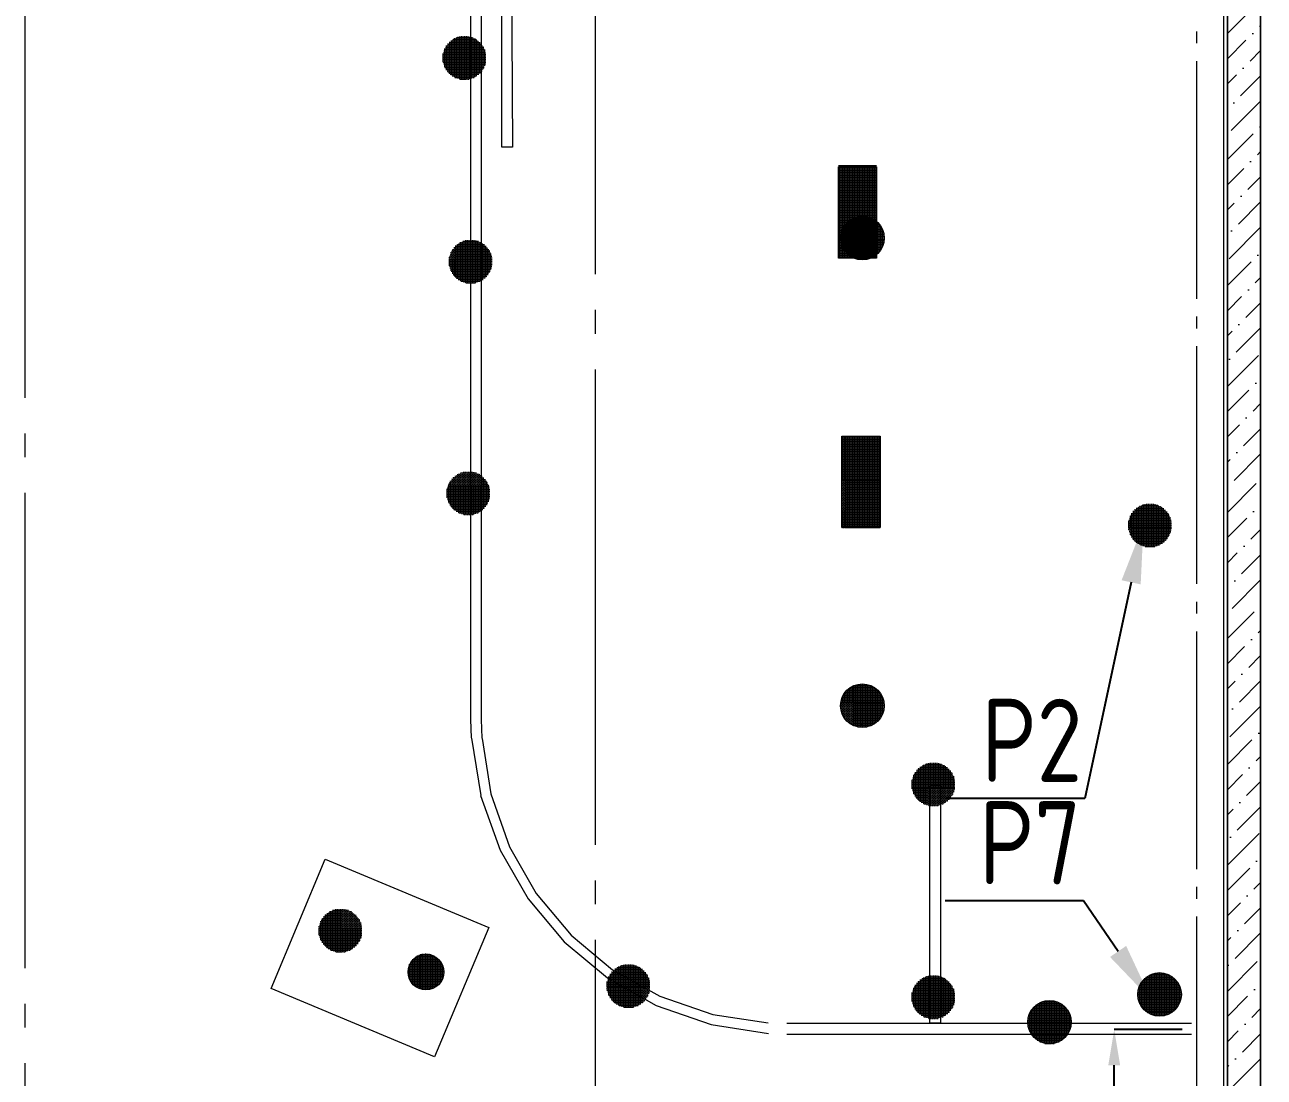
# Model space of a CAD drawing. Header units: millimetres. Extents: x -85420 to 1195317, y -69347 to 470418.
# Drawn here: x 451546 to 456761, y 60301 to 64729 of the extents above; entities that cross this region are included whole.
import ezdxf
from ezdxf import colors
from ezdxf.entities.mleader import LeaderData, LeaderLine
from ezdxf.math import Vec2, Vec3

# ---------------------------------------------------------------- set-up
doc = ezdxf.new("R2010")
doc.units = ezdxf.units.MM
for name, pattern in [('GOST2.303 6', [12, 8, -1.5, 1, -1.5]), ('ГОСТ 2.303 5', [24, 20, -1.5, 1, -1.5]), ('ГОСТ 2.303 6', [12, 8, -1.5, 1, -1.5]), ('осевая', [50.8, 31.75, -6.35, 6.35, -6.35])]:
    doc.linetypes.add(name, pattern=pattern)
for name, color, linetype, lineweight in [('!ФС_Ригели_балки', 251, 'ГОСТ 2.303 6', 15), ('+АР_Осевые линии', 252, 'GOST2.303 6', 9), ('+АР_Стены внутренние', 250, 'Continuous', 18), ('Rigging-Truss-Insert Points', 7, 'Continuous', 5), ('TRUSS LIGHT', 7, 'Continuous', 5)]:
    doc.layers.add(name, color=color, linetype=linetype, lineweight=lineweight)
doc.layers.add('ОСИ', color=7, linetype='осевая', lineweight=13, true_color=0x999999)
doc.styles.get("Standard").update_dxf_attribs({"font": 'GOST.TTF'})
doc.dimstyles.get("Standard").update_dxf_attribs({"dimtxt": 250, "dimasz": 150, "dimexe": 0.18, "dimexo": 0.0625, "dimgap": 20, "dimtad": 1, "dimdec": 0, "dimrnd": 5, "dimzin": 0, "dimdsep": 46, "dimtxsty": 'Standard', "dimcen": 0.09, "dimadec": 0, "dimazin": 0, "dimtfac": 1, "dimtdec": 0, "dimtofl": 0, "dimtmove": 0, "dimatfit": 3, "dimfxl": 1, "dimtolj": 1, "dimtzin": 0, "dimarcsym": 0})

# ---------------------------------------------------------------- blocks, each defined once
blk = doc.blocks.new('*U54')
at = {"linetype": 'ГОСТ 2.303 5', "ltscale": 50}
blk.add_lwpolyline([(11560, 710), (0, 710), (0, 0), (11560, 0)], close=True, dxfattribs=at)
blk = doc.blocks.new('Из_буфера30619')
at = {"rotation": 270}
blk.add_blockref('*U54', (14310, 0), dxfattribs=at)
blk = doc.blocks.new('A$C314F1C93')
at = {"layer": '+АР_Осевые линии', "linetype": 'ГОСТ 2.303 5', "lineweight": 0, "ltscale": 100}
for p, q in [((23540, 64752.7), (23540, -9752.2)), ((21140, 64233), (21140, -9232.6))]:
    blk.add_line(p, q, dxfattribs=at)
blk = doc.blocks.new('*D396')
at = {"color": 0, "lineweight": -2, "transparency": 16777216}
for p, q in [((456416.5, 60501.2), (456130.1, 60501.2)), ((456130.3, 59153.7), (456130.3, 60351.2)), ((456416.5, 59003.7), (456130.1, 59003.7))]:
    blk.add_line(p, q, dxfattribs=at)
at = {"color": 0, "transparency": 16777216}
for points in [[(456105.3, 60351.2), (456155.3, 60351.2), (456130.3, 60501.2)], [(456105.3, 59153.7), (456155.3, 59153.7), (456130.3, 59003.7)]]:
    blk.add_solid(points, dxfattribs=at)
at = {"layer": 'Defpoints', "color": 0, "transparency": 16777216}
for p in [(456130.3, 60501.2), (456416.6, 60501.2), (456416.6, 59003.7)]:
    blk.add_point(p, dxfattribs=at)
at = {"color": 0, "lineweight": 9, "transparency": 16777216, "insert": (455982.6, 59752.4), "char_height": 250, "attachment_point": 5, "rotation": 90}
blk.add_mtext('\\A1;1500', dxfattribs=at)
blk = doc.blocks.new('Truss Straight Prolyte H40V-200 387x387x2000_3d')
at = {"layer": 'Rigging-Truss-Insert Points'}
for p in [(0, 0), (2000, 0)]:
    blk.add_point(p, dxfattribs=at)
blk = doc.blocks.new('Truss-46')
at = {"layer": 'TRUSS LIGHT', "color": 7, "transparency": 33554687}
blk.add_blockref('Truss Straight Prolyte H40V-200 387x387x2000_3d', (0, 0), dxfattribs=at)
at = {"layer": 'TRUSS LIGHT', "color": 0, "flags": 1}
for tag in ['Position_Name', 'Location', 'Trim', 'Length', 'Total_Hung_Weight', 'Note', 'WH', 'WH-A', 'TE', 'TE-A', 'Model_Name', 'Manufacturer', 'Length', 'Width', 'Height', 'Weight_Imperial', 'Weight_Metric', 'Truss_Color', 'User_Field_1', 'User_Field_2', 'User_Field_3', 'User_Field_4', 'User_Field_5', 'User_Field_6']:
    blk.add_attdef(tag, (-11004, -194.5), '', height=0.18, dxfattribs=at)

msp = doc.modelspace()

# ---------------------------------------------------------------- block references
at = {"layer": 'ОСИ', "ltscale": 40}
msp.add_blockref('A$C314F1C93', (430406.4, 15326.4, 0), dxfattribs=at)

# ---------------------------------------------------------------- next in the draw order: hatches: boundary and pattern name
at = {"layer": '+АР_Стены внутренние', "lineweight": 0, "ltscale": 100}
h = msp.add_hatch(dxfattribs=at)
h.set_pattern_fill('БЕТОН И ИЗДЕЛИЯ ИЗ НЕГО', color=256, scale=30, style=0, pattern_type=2)
h.set_pattern_definition([(45, (0, 0), (39.774756, 145.840774), [187.5, -40.5, 0, -40.5])])
h.paths.add_polyline_path([(456746.4, 67681.4), (456746.4, 58726.4), (456606.4, 58726.4), (456606.4, 67681.4)], flags=0)
at = {"lineweight": 9}
h = msp.add_hatch(dxfattribs=at)
h.set_pattern_fill('ANGLE', color=1)
h.set_pattern_definition([(0, (-382364.513, -627796.4926), (0, 6.985), [5.08, -1.905]), (90, (-382364.513, -627796.4926), (-6.985, 4e-16), [5.08, -1.905])])
edge = h.paths.add_edge_path()
edge.add_arc((453396.6, 64590.2), 91.6, 0, 360)
h = msp.add_hatch(dxfattribs=at)
h.set_pattern_fill('ANGLE', color=3)
h.set_pattern_definition([(0, (-382980.601, -627050.365), (0, 6.985), [5.08, -1.905]), (90, (-382980.601, -627050.365), (-6.985, 4e-16), [5.08, -1.905])])
h.paths.add_polyline_path([(454970.6, 64136.9), (455130.7, 64136.9), (455130.7, 63751.5), (454970.6, 63751.5)])
h = msp.add_hatch(dxfattribs=at)
h.set_pattern_fill('ANGLE', color=1)
h.set_pattern_definition([(0, (-380690.565, -628554.804), (0, 6.985), [5.08, -1.905]), (90, (-380690.565, -628554.804), (-6.985, 4e-16), [5.08, -1.905])])
edge = h.paths.add_edge_path()
edge.add_arc((455070.5, 63831.9), 91.6, 0, 360)
h = msp.add_hatch(dxfattribs=at)
h.set_pattern_fill('ANGLE', color=1)
h.set_pattern_definition([(0, (-382338.6424, -628653.794), (0, 6.985), [5.08, -1.905]), (90, (-382338.6424, -628653.794), (-6.985, 4e-16), [5.08, -1.905])])
edge = h.paths.add_edge_path()
edge.add_arc((453422.5, 63732.9), 91.6, 0, 360)
h = msp.add_hatch(dxfattribs=at)
h.set_pattern_fill('ANGLE', color=3)
h.set_pattern_definition([(0, (-382966.41, -628188.622), (0, 6.985), [5.08, -1.905]), (90, (-382966.41, -628188.622), (-6.985, 4e-16), [5.08, -1.905])])
h.paths.add_polyline_path([(454984.8, 62998.7), (455144.9, 62998.7), (455144.9, 62613.3), (454984.8, 62613.3)])
h = msp.add_hatch(dxfattribs=at)
h.set_pattern_fill('ANGLE', color=1)
h.set_pattern_definition([(0, (-382347.9965, -629628.531), (0, 6.985), [5.08, -1.905]), (90, (-382347.9965, -629628.531), (-6.985, 4e-16), [5.08, -1.905])])
edge = h.paths.add_edge_path()
edge.add_arc((453413.1, 62758.1), 91.6, 0, 360)
h = msp.add_hatch(dxfattribs=at)
h.set_pattern_fill('ANGLE', color=1)
h.set_pattern_definition([(0, (-379480.33, -629763.8384), (0, 6.985), [5.08, -1.905]), (90, (-379480.33, -629763.8384), (-6.985, 4e-16), [5.08, -1.905])])
edge = h.paths.add_edge_path()
edge.add_arc((456280.8, 62622.8), 91.6, 0, 360)
h = msp.add_hatch(dxfattribs=at)
h.set_pattern_fill('ANGLE', color=1)
h.set_pattern_definition([(0, (-380690.565, -630522.557), (0, 6.985), [5.08, -1.905]), (90, (-380690.565, -630522.557), (-6.985, 4e-16), [5.08, -1.905])])
edge = h.paths.add_edge_path()
edge.add_arc((455070.5, 61864.1), 91.6, 0, 360)
h = msp.add_hatch(dxfattribs=at)
h.set_pattern_fill('ANGLE', color=1)
h.set_pattern_definition([(0, (-380391.267, -630853.672), (0, 6.985), [5.08, -1.905]), (90, (-380391.267, -630853.672), (-6.985, 4e-16), [5.08, -1.905])])
edge = h.paths.add_edge_path()
edge.add_arc((455369.8, 61533), 91.6, 0, 360)
h = msp.add_hatch(dxfattribs=at)
h.set_pattern_fill('ANGLE', color=1)
h.set_pattern_definition([(0, (-382886.252, -631468.82), (0, 6.985), [5.08, -1.905]), (90, (-382886.252, -631468.82), (-6.985, 4e-16), [5.08, -1.905])])
edge = h.paths.add_edge_path()
edge.add_arc((452874.8, 60917.9), 91.6, 0, 360)
h = msp.add_hatch(dxfattribs=at)
h.set_pattern_fill('ANGLE', color=1)
h.set_pattern_definition([(0, (-382527.815, -631640.954), (0, 6.985), [5.08, -1.905]), (90, (-382527.815, -631640.954), (-6.985, 4e-16), [5.08, -1.905])])
edge = h.paths.add_edge_path()
edge.add_arc((453233.3, 60745.7), 75.1, 0, 360)
h = msp.add_hatch(dxfattribs=at)
h.set_pattern_fill('ANGLE', color=1)
h.set_pattern_definition([(0, (-381674.239, -631702.182), (0, 6.985), [5.08, -1.905]), (90, (-381674.239, -631702.182), (-6.985, 4e-16), [5.08, -1.905])])
edge = h.paths.add_edge_path()
edge.add_arc((454086.9, 60684.5), 91.6, 0, 360)
h = msp.add_hatch(dxfattribs=at)
h.set_pattern_fill('ANGLE', color=1)
h.set_pattern_definition([(0, (-380391.267, -631748.8855), (0, 6.985), [5.08, -1.905]), (90, (-380391.267, -631748.8855), (-6.985, 4e-16), [5.08, -1.905])])
edge = h.paths.add_edge_path()
edge.add_arc((455369.8, 60637.8), 91.6, 0, 360)
h = msp.add_hatch(dxfattribs=at)
h.set_pattern_fill('ANGLE', color=1)
h.set_pattern_definition([(0, (-379439.8485, -631737.5404), (0, 6.985), [5.08, -1.905]), (90, (-379439.8485, -631737.5404), (-6.985, 4e-16), [5.08, -1.905])])
edge = h.paths.add_edge_path()
edge.add_arc((456321.2, 60649.1), 91.6, 0, 360)
h = msp.add_hatch(dxfattribs=at)
h.set_pattern_fill('ANGLE', color=1)
h.set_pattern_definition([(0, (-379903.095, -631854.076), (0, 6.985), [5.08, -1.905]), (90, (-379903.095, -631854.076), (-6.985, 4e-16), [5.08, -1.905])])
edge = h.paths.add_edge_path()
edge.add_arc((455858, 60532.6), 91.6, 0, 360)

# ---------------------------------------------------------------- next in the draw order: linework, layer by layer
at = {"layer": '+АР_Стены внутренние', "ltscale": 100}
for points in [[(456606.4, 67681.4), (456606.4, 58726.4), (456591.4, 58726.4), (456591.4, 67681.4)], [(456746.4, 67681.4), (456746.4, 58726.4), (456606.4, 58726.4), (456606.4, 67681.4)], [(456746.4, 58726.4), (456746.4, 67681.4)]]:
    msp.add_lwpolyline(points, dxfattribs=at)
at = {"lineweight": 9}
for points in [[(453579.1, 67592), (453598.7, 64214.3), (453553.4, 64214.3), (453553.4, 67595)], [(453425.4, 61728.4), (453423.2, 61805.4), (453423.2, 65093.2)], [(453470.4, 61727.2), (453468.2, 61805.4), (453468.2, 65093.2)], [(453425.4, 61727.5), (453465.3, 61485.6)], [(453470.4, 61726.3), (453506.9, 61493.3)], [(453464.2, 61486.1), (453545.9, 61255.9)], [(453506.9, 61493.3), (453585.2, 61270.8)], [(453545.9, 61255.8), (453663.7, 61051)], [(453585.2, 61270.8), (453698.2, 61073.1)], [(453698.2, 61073.1), (453844.7, 60898.6)], [(453663.7, 61050.9), (453815.9, 60870.2)], [(453815.9, 60870.1), (453997.7, 60719.1)], [(453844.7, 60898.7), (454019.9, 60753.2)], [(453997.7, 60719), (454203.2, 60602.5)], [(454019.9, 60753.2), (454218.2, 60641.2)], [(454203.2, 60602.4), (454433.9, 60521.9)], [(454218.2, 60641.2), (454441.2, 60564.5)], [(454441.2, 60564.4), (454674.4, 60529.4)], [(454433.9, 60521.9), (454675.4, 60484.4)], [(454752.7, 60528.4), (456455.7, 60528.4)], [(454752.7, 60482.1), (456455.7, 60482.1)]]:
    msp.add_lwpolyline(points, dxfattribs=at)
for points, elevation in [([(454970.6, 64132), (455130.7, 64132), (455130.7, 63746.6), (454970.6, 63746.6)], 187.6), ([(454984.8, 62998.7), (455144.9, 62998.7), (455144.9, 62613.3), (454984.8, 62613.3)], 0), ([(452810.6, 61218.6), (453498.6, 60930.4), (453270.6, 60386.2), (452582.6, 60674.5)], 0)]:
    msp.add_lwpolyline(points, close=True, dxfattribs=dict(at, elevation=elevation))
at = {"lineweight": 9, "ltscale": 100}
msp.add_lwpolyline([(455354.4, 61528.4), (455399.4, 61528.4), (455399.4, 60528.4), (455354.4, 60528.4)], close=True, dxfattribs=at)
at = {"lineweight": 9}
for centre, radius in [((455070.5, 63831.9, 15.2), 91.6), ((455070.5, 61864.1, 0), 91.6), ((453234.3, 60743.2, 0), 75.1), ((456321.2, 60649.1, 0), 91.6), ((455858, 60532.6, 0), 91.6)]:
    msp.add_circle(centre, radius, dxfattribs=at)

# ---------------------------------------------------------------- next in the draw order: block references
at = {"layer": '!ФС_Ригели_балки'}
msp.add_blockref('Из_буфера30619', (442166.4, 70576.4, 0), dxfattribs=at)
at = {"color": 7, "lineweight": 9, "transparency": 33554687, "rotation": 89.99999999999997}
for p in [(455067.1, 63788.8, 1), (455066.8, 61788.3, 1)]:
    msp.add_blockref('Truss-46', p, dxfattribs=at)

# ---------------------------------------------------------------- next in the draw order: dimensions: what is measured, and where the dimension line sits
at = {"lineweight": 9}
dim = msp.add_linear_dim(base=(456130.2585, 60501.2289, 0), p1=(456416.5871, 59003.6624, 0), p2=(456416.5871, 60501.2289, 0), angle=90, dimstyle='Standard', dxfattribs=at)
dim.commit()
dim.dimension.update_dxf_attribs({"geometry": '*D396', "text_midpoint": (455982.6152, 59752.4456, 0)})

# ---------------------------------------------------------------- next in the draw order: leaders
ml = msp.add_multileader_mtext('Standard', dxfattribs=at)
ml.set_content('P2', color=256)
ml.set_leader_properties()
ml.build(insert=Vec2(0, 0))
ml.multileader.update_dxf_attribs({"text_left_attachment_type": 6, "text_right_attachment_type": 6, "arrow_head_size": 250})
ctx = ml.context
ctx.base_point, ctx.char_height, ctx.arrow_head_size, ctx.plane_origin = Vec3(455592, 61473, 0), 350, 250, Vec3(456253.8, 62627.6, 0)
ctx.left_attachment, ctx.right_attachment, ctx.text_align_type = 6, 6, 2
notes = []
notes.append((ctx, [(1, (1, 1, 0), (456006.3, 61473, 0), (-1, 0), 8, [(0, [(456253.8, 62627.6, 0)], 0, [])])]))
ctx.mtext.insert, ctx.mtext.alignment, ctx.mtext.flow_direction = Vec3(455996.3, 61893, 0), 3, 5
ml = msp.add_multileader_mtext('Standard', dxfattribs=at)
ml.set_content('P7', color=256)
ml.set_leader_properties()
ml.build(insert=Vec2(0, 0))
ml.multileader.update_dxf_attribs({"text_left_attachment_type": 6, "text_right_attachment_type": 6, "arrow_head_size": 250})
ctx = ml.context
ctx.base_point, ctx.char_height, ctx.arrow_head_size, ctx.plane_origin = Vec3(455588.4, 61042.3, 0), 350, 250, Vec3(456287.8, 60623.7, 0)
ctx.left_attachment, ctx.right_attachment, ctx.text_align_type = 6, 6, 2
notes.append((ctx, [(1, (1, 1, 0), (456001.2, 61042.3, 0), (-1, 0), 8, [(0, [(456287.8, 60623.7, 0)], 0, [])])]))
ctx.mtext.insert, ctx.mtext.alignment, ctx.mtext.flow_direction = Vec3(455991.2, 61462.3, 0), 3, 5
for ctx, leaders in notes:
    for number, flags, end, landing, length, lines in leaders:
        leader = LeaderData()
        leader.index, (leader.has_last_leader_line, leader.has_dogleg_vector, leader.attachment_direction) = number, flags
        leader.last_leader_point, leader.dogleg_vector, leader.dogleg_length = Vec3(end), Vec3(landing), length
        for number, points, colour, breaks in lines:
            line = LeaderLine()
            line.index, line.vertices, line.color, line.breaks = number, Vec3.list(points), colors.encode_raw_color(colour), breaks
            leader.lines.append(line)
        ctx.leaders.append(leader)

doc.saveas('drawing.dxf')
